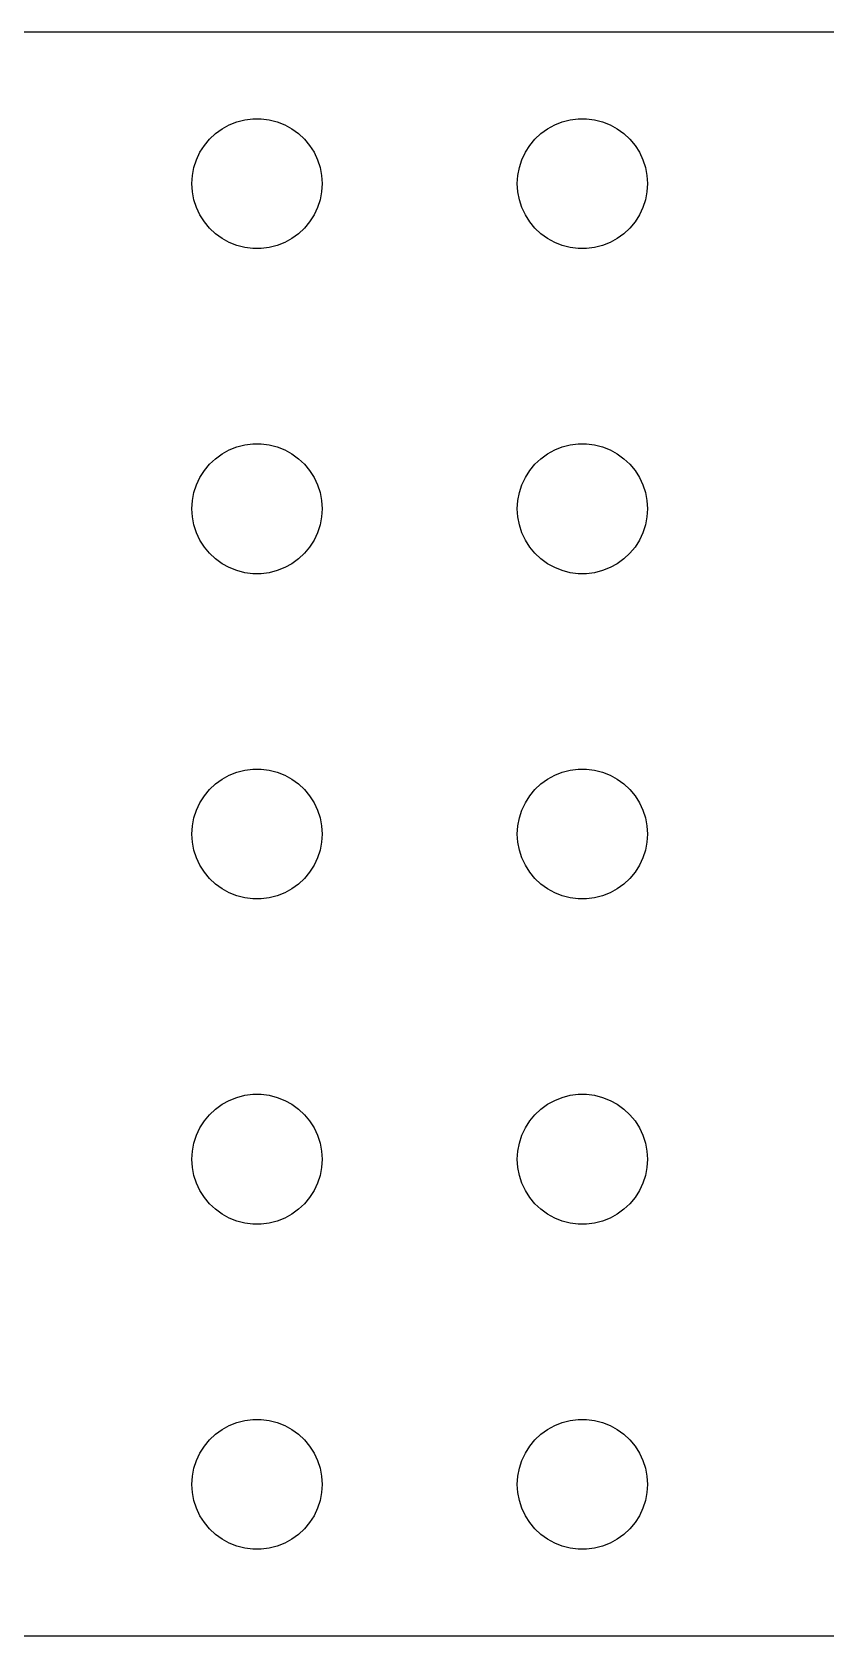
# Model space of a CAD drawing. Header units: metres. Extents: x -78 to 78, y -18 to 18.
# Drawn here: x 39.82 to 58.11, y -18.5 to 18.5 of the extents above; entities that cross this region are included whole.
import ezdxf

# ---------------------------------------------------------------- set-up
doc = ezdxf.new("R2010")
doc.units = ezdxf.units.M

msp = doc.modelspace()

# ---------------------------------------------------------------- linework, layer by layer
for p, q in [((76.157, 18.4951), (-76.157, 18.4951)), ((44.1963, 16.2665), (44.3613, 16.3572)), ((44.3613, 16.3572), (44.5365, 16.4266)), ((44.5365, 16.4266), (44.7189, 16.4734)), ((44.7189, 16.4734), (44.9058, 16.497)), ((44.9058, 16.497), (45.0942, 16.497)), ((45.0942, 16.497), (45.2811, 16.4734)), ((45.2811, 16.4734), (45.4635, 16.4266)), ((45.4635, 16.4266), (45.6387, 16.3572)), ((45.6387, 16.3572), (45.8037, 16.2665)), ((51.6963, 16.2665), (51.8613, 16.3572)), ((51.8613, 16.3572), (52.0365, 16.4266)), ((52.0365, 16.4266), (52.2189, 16.4734)), ((52.2189, 16.4734), (52.4058, 16.497)), ((52.4058, 16.497), (52.5942, 16.497)), ((52.5942, 16.497), (52.7811, 16.4734)), ((52.7811, 16.4734), (52.9635, 16.4266)), ((52.9635, 16.4266), (53.1387, 16.3572)), ((53.1387, 16.3572), (53.3037, 16.2665)), ((43.7865, 15.8817), (43.9065, 16.0268)), ((43.9065, 16.0268), (44.0439, 16.1558)), ((44.0439, 16.1558), (44.1963, 16.2665)), ((45.8037, 16.2665), (45.9561, 16.1558)), ((45.9561, 16.1558), (46.0934, 16.0268)), ((46.0934, 16.0268), (46.2135, 15.8817)), ((51.2865, 15.8817), (51.4065, 16.0268)), ((51.4065, 16.0268), (51.5439, 16.1558)), ((51.5439, 16.1558), (51.6963, 16.2665)), ((53.3037, 16.2665), (53.4561, 16.1558)), ((53.4561, 16.1558), (53.5934, 16.0268)), ((53.5934, 16.0268), (53.7135, 15.8817)), ((43.5471, 15.373), (43.6053, 15.5522)), ((43.6053, 15.5522), (43.6855, 15.7226)), ((43.6855, 15.7226), (43.7865, 15.8817)), ((46.2135, 15.8817), (46.3145, 15.7226)), ((46.3145, 15.7226), (46.3947, 15.5522)), ((46.3947, 15.5522), (46.4529, 15.373)), ((51.0471, 15.373), (51.1053, 15.5522)), ((51.1053, 15.5522), (51.1855, 15.7226)), ((51.1855, 15.7226), (51.2865, 15.8817)), ((53.7135, 15.8817), (53.8145, 15.7226)), ((53.8145, 15.7226), (53.8947, 15.5522)), ((53.8947, 15.5522), (53.9529, 15.373)), ((43.5, 15), (43.5118, 15.188)), ((43.5118, 15.188), (43.5471, 15.373)), ((46.4529, 15.373), (46.4882, 15.188)), ((46.4882, 15.188), (46.5, 15)), ((51, 15), (51.0118, 15.188)), ((51.0118, 15.188), (51.0471, 15.373)), ((53.9529, 15.373), (53.9882, 15.188)), ((53.9882, 15.188), (54, 15)), ((43.5118, 14.812), (43.5, 15)), ((43.5471, 14.627), (43.5118, 14.812)), ((46.4882, 14.812), (46.4529, 14.627)), ((46.5, 15), (46.4882, 14.812)), ((51.0118, 14.812), (51, 15)), ((51.0471, 14.627), (51.0118, 14.812)), ((53.9882, 14.812), (53.9529, 14.627)), ((54, 15), (53.9882, 14.812)), ((43.6053, 14.4478), (43.5471, 14.627)), ((43.6855, 14.2774), (43.6053, 14.4478)), ((46.3947, 14.4478), (46.3145, 14.2774)), ((46.4529, 14.627), (46.3947, 14.4478)), ((51.1053, 14.4478), (51.0471, 14.627)), ((51.1855, 14.2774), (51.1053, 14.4478)), ((53.8947, 14.4478), (53.8145, 14.2774)), ((53.9529, 14.627), (53.8947, 14.4478)), ((43.7865, 14.1183), (43.6855, 14.2774)), ((43.9065, 13.9732), (43.7865, 14.1183)), ((46.2135, 14.1183), (46.0934, 13.9732)), ((46.3145, 14.2774), (46.2135, 14.1183)), ((51.2865, 14.1183), (51.1855, 14.2774)), ((51.4065, 13.9732), (51.2865, 14.1183)), ((53.7135, 14.1183), (53.5934, 13.9732)), ((53.8145, 14.2774), (53.7135, 14.1183)), ((44.0439, 13.8442), (43.9065, 13.9732)), ((44.1963, 13.7335), (44.0439, 13.8442)), ((44.3613, 13.6427), (44.1963, 13.7335)), ((45.8037, 13.7335), (45.6387, 13.6427)), ((45.9561, 13.8442), (45.8037, 13.7335)), ((46.0934, 13.9732), (45.9561, 13.8442)), ((51.5439, 13.8442), (51.4065, 13.9732)), ((51.6963, 13.7335), (51.5439, 13.8442)), ((51.8613, 13.6427), (51.6963, 13.7335)), ((53.3037, 13.7335), (53.1387, 13.6427)), ((53.4561, 13.8442), (53.3037, 13.7335)), ((53.5934, 13.9732), (53.4561, 13.8442)), ((44.5365, 13.5734), (44.3613, 13.6427)), ((44.7189, 13.5266), (44.5365, 13.5734)), ((44.9058, 13.5029), (44.7189, 13.5266)), ((45.0942, 13.5029), (44.9058, 13.5029)), ((45.2811, 13.5266), (45.0942, 13.5029)), ((45.4635, 13.5734), (45.2811, 13.5266)), ((45.6387, 13.6427), (45.4635, 13.5734)), ((52.0365, 13.5734), (51.8613, 13.6427)), ((52.2189, 13.5266), (52.0365, 13.5734)), ((52.4058, 13.5029), (52.2189, 13.5266)), ((52.5942, 13.5029), (52.4058, 13.5029)), ((52.7811, 13.5266), (52.5942, 13.5029)), ((52.9635, 13.5734), (52.7811, 13.5266)), ((53.1387, 13.6427), (52.9635, 13.5734)), ((44.3613, 8.85724), (44.5365, 8.92657)), ((44.5365, 8.92657), (44.7189, 8.97342)), ((44.7189, 8.97342), (44.9058, 8.99704)), ((44.9058, 8.99704), (45.0942, 8.99704)), ((45.0942, 8.99704), (45.2811, 8.97342)), ((45.2811, 8.97342), (45.4635, 8.92657)), ((45.4635, 8.92657), (45.6387, 8.85724)), ((51.8613, 8.85724), (52.0365, 8.92657)), ((52.0365, 8.92657), (52.2189, 8.97342)), ((52.2189, 8.97342), (52.4058, 8.99704)), ((52.4058, 8.99704), (52.5942, 8.99704)), ((52.5942, 8.99704), (52.7811, 8.97342)), ((52.7811, 8.97342), (52.9635, 8.92657)), ((52.9635, 8.92657), (53.1387, 8.85724)), ((43.7865, 8.38167), (43.9065, 8.52681)), ((43.9065, 8.52681), (44.0439, 8.65576)), ((44.0439, 8.65576), (44.1963, 8.76648)), ((44.1963, 8.76648), (44.3613, 8.85724)), ((45.6387, 8.85724), (45.8037, 8.76648)), ((45.8037, 8.76648), (45.9561, 8.65576)), ((45.9561, 8.65576), (46.0934, 8.52681)), ((46.0934, 8.52681), (46.2135, 8.38167)), ((51.2865, 8.38167), (51.4065, 8.52681)), ((51.4065, 8.52681), (51.5439, 8.65576)), ((51.5439, 8.65576), (51.6963, 8.76648)), ((51.6963, 8.76648), (51.8613, 8.85724)), ((53.1387, 8.85724), (53.3037, 8.76648)), ((53.3037, 8.76648), (53.4561, 8.65576)), ((53.4561, 8.65576), (53.5934, 8.52681)), ((53.5934, 8.52681), (53.7135, 8.38167)), ((43.6053, 8.05219), (43.6855, 8.22263)), ((43.6855, 8.22263), (43.7865, 8.38167)), ((46.2135, 8.38167), (46.3145, 8.22263)), ((46.3145, 8.22263), (46.3947, 8.05219)), ((51.1053, 8.05219), (51.1855, 8.22263)), ((51.1855, 8.22263), (51.2865, 8.38167)), ((53.7135, 8.38167), (53.8145, 8.22263)), ((53.8145, 8.22263), (53.8947, 8.05219)), ((43.5118, 7.68799), (43.5471, 7.87303)), ((43.5471, 7.87303), (43.6053, 8.05219)), ((46.3947, 8.05219), (46.4529, 7.87303)), ((46.4529, 7.87303), (46.4882, 7.68799)), ((51.0118, 7.68799), (51.0471, 7.87303)), ((51.0471, 7.87303), (51.1053, 8.05219)), ((53.8947, 8.05219), (53.9529, 7.87303)), ((53.9529, 7.87303), (53.9882, 7.68799)), ((43.5, 7.5), (43.5118, 7.68799)), ((43.5118, 7.312), (43.5, 7.5)), ((46.4882, 7.68799), (46.5, 7.5)), ((46.5, 7.5), (46.4882, 7.312)), ((51, 7.5), (51.0118, 7.68799)), ((51.0118, 7.312), (51, 7.5)), ((53.9882, 7.68799), (54, 7.5)), ((54, 7.5), (53.9882, 7.312)), ((43.5471, 7.12695), (43.5118, 7.312)), ((43.6053, 6.9478), (43.5471, 7.12695)), ((46.4529, 7.12695), (46.3947, 6.9478)), ((46.4882, 7.312), (46.4529, 7.12695)), ((51.0471, 7.12695), (51.0118, 7.312)), ((51.1053, 6.9478), (51.0471, 7.12695)), ((53.9529, 7.12695), (53.8947, 6.9478)), ((53.9882, 7.312), (53.9529, 7.12695)), ((43.6855, 6.77736), (43.6053, 6.9478)), ((43.7865, 6.61832), (43.6855, 6.77736)), ((46.3145, 6.77736), (46.2135, 6.61832)), ((46.3947, 6.9478), (46.3145, 6.77736)), ((51.1855, 6.77736), (51.1053, 6.9478)), ((51.2865, 6.61832), (51.1855, 6.77736)), ((53.8145, 6.77736), (53.7135, 6.61832)), ((53.8947, 6.9478), (53.8145, 6.77736)), ((43.9065, 6.47318), (43.7865, 6.61832)), ((44.0439, 6.34422), (43.9065, 6.47318)), ((44.1963, 6.23351), (44.0439, 6.34422)), ((45.9561, 6.34422), (45.8037, 6.23351)), ((46.0934, 6.47318), (45.9561, 6.34422)), ((46.2135, 6.61832), (46.0934, 6.47318)), ((51.4065, 6.47318), (51.2865, 6.61832)), ((51.5439, 6.34422), (51.4065, 6.47318)), ((51.6963, 6.23351), (51.5439, 6.34422)), ((53.4561, 6.34422), (53.3037, 6.23351)), ((53.5934, 6.47318), (53.4561, 6.34422)), ((53.7135, 6.61832), (53.5934, 6.47318)), ((44.3613, 6.14275), (44.1963, 6.23351)), ((44.5365, 6.07341), (44.3613, 6.14275)), ((44.7189, 6.02657), (44.5365, 6.07341)), ((44.9058, 6.00294), (44.7189, 6.02657)), ((45.0942, 6.00294), (44.9058, 6.00294)), ((45.2811, 6.02657), (45.0942, 6.00294)), ((45.4635, 6.07341), (45.2811, 6.02657)), ((45.6387, 6.14275), (45.4635, 6.07341)), ((45.8037, 6.23351), (45.6387, 6.14275)), ((51.8613, 6.14275), (51.6963, 6.23351)), ((52.0365, 6.07341), (51.8613, 6.14275)), ((52.2189, 6.02657), (52.0365, 6.07341)), ((52.4058, 6.00294), (52.2189, 6.02657)), ((52.5942, 6.00294), (52.4058, 6.00294)), ((52.7811, 6.02657), (52.5942, 6.00294)), ((52.9635, 6.07341), (52.7811, 6.02657)), ((53.1387, 6.14275), (52.9635, 6.07341)), ((53.3037, 6.23351), (53.1387, 6.14275)), ((44.7189, 1.47342), (44.9058, 1.49704)), ((44.9058, 1.49704), (45.0942, 1.49704)), ((45.0942, 1.49704), (45.2811, 1.47342)), ((52.2189, 1.47342), (52.4058, 1.49704)), ((52.4058, 1.49704), (52.5942, 1.49704)), ((52.5942, 1.49704), (52.7811, 1.47342)), ((43.9065, 1.02681), (44.0439, 1.15576)), ((44.0439, 1.15576), (44.1963, 1.26648)), ((44.1963, 1.26648), (44.3613, 1.35724)), ((44.3613, 1.35724), (44.5365, 1.42657)), ((44.5365, 1.42657), (44.7189, 1.47342)), ((45.2811, 1.47342), (45.4635, 1.42657)), ((45.4635, 1.42657), (45.6387, 1.35724)), ((45.6387, 1.35724), (45.8037, 1.26648)), ((45.8037, 1.26648), (45.9561, 1.15576)), ((45.9561, 1.15576), (46.0934, 1.02681)), ((51.4065, 1.02681), (51.5439, 1.15576)), ((51.5439, 1.15576), (51.6963, 1.26648)), ((51.6963, 1.26648), (51.8613, 1.35724)), ((51.8613, 1.35724), (52.0365, 1.42657)), ((52.0365, 1.42657), (52.2189, 1.47342)), ((52.7811, 1.47342), (52.9635, 1.42657)), ((52.9635, 1.42657), (53.1387, 1.35724)), ((53.1387, 1.35724), (53.3037, 1.26648)), ((53.3037, 1.26648), (53.4561, 1.15576)), ((53.4561, 1.15576), (53.5934, 1.02681)), ((43.6855, 0.722626), (43.7865, 0.881668)), ((43.7865, 0.881668), (43.9065, 1.02681)), ((46.0934, 1.02681), (46.2135, 0.881668)), ((46.2135, 0.881668), (46.3145, 0.722626)), ((51.1855, 0.722626), (51.2865, 0.881668)), ((51.2865, 0.881668), (51.4065, 1.02681)), ((53.5934, 1.02681), (53.7135, 0.881668)), ((53.7135, 0.881668), (53.8145, 0.722626)), ((43.5118, 0.187988), (43.5471, 0.373032)), ((43.5471, 0.373032), (43.6053, 0.552185)), ((43.6053, 0.552185), (43.6855, 0.722626)), ((46.3145, 0.722626), (46.3947, 0.552185)), ((46.3947, 0.552185), (46.4529, 0.373032)), ((46.4529, 0.373032), (46.4882, 0.187988)), ((51.0118, 0.187988), (51.0471, 0.373032)), ((51.0471, 0.373032), (51.1053, 0.552185)), ((51.1053, 0.552185), (51.1855, 0.722626)), ((53.8145, 0.722626), (53.8947, 0.552185)), ((53.8947, 0.552185), (53.9529, 0.373032)), ((53.9529, 0.373032), (53.9882, 0.187988)), ((43.5, 0), (43.5118, 0.187988)), ((43.5118, -0.187988), (43.5, 0)), ((46.4882, 0.187988), (46.5, 0)), ((46.5, 0), (46.4882, -0.187988)), ((51, 0), (51.0118, 0.187988)), ((51.0118, -0.187988), (51, 0)), ((53.9882, 0.187988), (54, 0)), ((54, 0), (53.9882, -0.187988)), ((43.5471, -0.373032), (43.5118, -0.187988)), ((46.4882, -0.187988), (46.4529, -0.373032)), ((51.0471, -0.373032), (51.0118, -0.187988)), ((53.9882, -0.187988), (53.9529, -0.373032)), ((43.6053, -0.552185), (43.5471, -0.373032)), ((43.6855, -0.722626), (43.6053, -0.552185)), ((43.7865, -0.881668), (43.6855, -0.722626)), ((46.3145, -0.722626), (46.2135, -0.881668)), ((46.3947, -0.552185), (46.3145, -0.722626)), ((46.4529, -0.373032), (46.3947, -0.552185)), ((51.1053, -0.552185), (51.0471, -0.373032)), ((51.1855, -0.722626), (51.1053, -0.552185)), ((51.2865, -0.881668), (51.1855, -0.722626)), ((53.8145, -0.722626), (53.7135, -0.881668)), ((53.8947, -0.552185), (53.8145, -0.722626)), ((53.9529, -0.373032), (53.8947, -0.552185)), ((43.9065, -1.02681), (43.7865, -0.881668)), ((44.0439, -1.15576), (43.9065, -1.02681)), ((46.0934, -1.02681), (45.9561, -1.15576)), ((46.2135, -0.881668), (46.0934, -1.02681)), ((51.4065, -1.02681), (51.2865, -0.881668)), ((51.5439, -1.15576), (51.4065, -1.02681)), ((53.5934, -1.02681), (53.4561, -1.15576)), ((53.7135, -0.881668), (53.5934, -1.02681)), ((44.1963, -1.26648), (44.0439, -1.15576)), ((44.3613, -1.35724), (44.1963, -1.26648)), ((44.5365, -1.42657), (44.3613, -1.35724)), ((44.7189, -1.47342), (44.5365, -1.42657)), ((44.9058, -1.49704), (44.7189, -1.47342)), ((45.2811, -1.47342), (45.0942, -1.49704)), ((45.4635, -1.42657), (45.2811, -1.47342)), ((45.6387, -1.35724), (45.4635, -1.42657)), ((45.8037, -1.26648), (45.6387, -1.35724)), ((45.9561, -1.15576), (45.8037, -1.26648)), ((51.6963, -1.26648), (51.5439, -1.15576)), ((51.8613, -1.35724), (51.6963, -1.26648)), ((52.0365, -1.42657), (51.8613, -1.35724)), ((52.2189, -1.47342), (52.0365, -1.42657)), ((52.4058, -1.49704), (52.2189, -1.47342)), ((52.7811, -1.47342), (52.5942, -1.49704)), ((52.9635, -1.42657), (52.7811, -1.47342)), ((53.1387, -1.35724), (52.9635, -1.42657)), ((53.3037, -1.26648), (53.1387, -1.35724)), ((53.4561, -1.15576), (53.3037, -1.26648)), ((45.0942, -1.49704), (44.9058, -1.49704)), ((52.5942, -1.49704), (52.4058, -1.49704)), ((44.0439, -6.34422), (44.1963, -6.23351)), ((44.1963, -6.23351), (44.3613, -6.14275)), ((44.3613, -6.14275), (44.5365, -6.07341)), ((44.5365, -6.07341), (44.7189, -6.02657)), ((44.7189, -6.02657), (44.9058, -6.00294)), ((44.9058, -6.00294), (45.0942, -6.00294)), ((45.0942, -6.00294), (45.2811, -6.02657)), ((45.2811, -6.02657), (45.4635, -6.07341)), ((45.4635, -6.07341), (45.6387, -6.14275)), ((45.6387, -6.14275), (45.8037, -6.23351)), ((45.8037, -6.23351), (45.9561, -6.34422)), ((51.5439, -6.34422), (51.6963, -6.23351)), ((51.6963, -6.23351), (51.8613, -6.14275)), ((51.8613, -6.14275), (52.0365, -6.07341)), ((52.0365, -6.07341), (52.2189, -6.02657)), ((52.2189, -6.02657), (52.4058, -6.00294)), ((52.4058, -6.00294), (52.5942, -6.00294)), ((52.5942, -6.00294), (52.7811, -6.02657)), ((52.7811, -6.02657), (52.9635, -6.07341)), ((52.9635, -6.07341), (53.1387, -6.14275)), ((53.1387, -6.14275), (53.3037, -6.23351)), ((53.3037, -6.23351), (53.4561, -6.34422)), ((43.6855, -6.77736), (43.7865, -6.61832)), ((43.7865, -6.61832), (43.9065, -6.47318)), ((43.9065, -6.47318), (44.0439, -6.34422)), ((45.9561, -6.34422), (46.0934, -6.47318)), ((46.0934, -6.47318), (46.2135, -6.61832)), ((46.2135, -6.61832), (46.3145, -6.77736)), ((51.1855, -6.77736), (51.2865, -6.61832)), ((51.2865, -6.61832), (51.4065, -6.47318)), ((51.4065, -6.47318), (51.5439, -6.34422)), ((53.4561, -6.34422), (53.5934, -6.47318)), ((53.5934, -6.47318), (53.7135, -6.61832)), ((53.7135, -6.61832), (53.8145, -6.77736)), ((43.5471, -7.12695), (43.6053, -6.9478)), ((43.6053, -6.9478), (43.6855, -6.77736)), ((46.3145, -6.77736), (46.3947, -6.9478)), ((46.3947, -6.9478), (46.4529, -7.12695)), ((51.0471, -7.12695), (51.1053, -6.9478)), ((51.1053, -6.9478), (51.1855, -6.77736)), ((53.8145, -6.77736), (53.8947, -6.9478)), ((53.8947, -6.9478), (53.9529, -7.12695)), ((43.5, -7.5), (43.5118, -7.312)), ((43.5118, -7.312), (43.5471, -7.12695)), ((46.4529, -7.12695), (46.4882, -7.312)), ((46.4882, -7.312), (46.5, -7.5)), ((51, -7.5), (51.0118, -7.312)), ((51.0118, -7.312), (51.0471, -7.12695)), ((53.9529, -7.12695), (53.9882, -7.312)), ((53.9882, -7.312), (54, -7.5)), ((43.5118, -7.68799), (43.5, -7.5)), ((43.5471, -7.87303), (43.5118, -7.68799)), ((46.4882, -7.68799), (46.4529, -7.87303)), ((46.5, -7.5), (46.4882, -7.68799)), ((51.0118, -7.68799), (51, -7.5)), ((51.0471, -7.87303), (51.0118, -7.68799)), ((53.9882, -7.68799), (53.9529, -7.87303)), ((54, -7.5), (53.9882, -7.68799)), ((43.6053, -8.05219), (43.5471, -7.87303)), ((43.6855, -8.22263), (43.6053, -8.05219)), ((46.3947, -8.05219), (46.3145, -8.22263)), ((46.4529, -7.87303), (46.3947, -8.05219)), ((51.1053, -8.05219), (51.0471, -7.87303)), ((51.1855, -8.22263), (51.1053, -8.05219)), ((53.8947, -8.05219), (53.8145, -8.22263)), ((53.9529, -7.87303), (53.8947, -8.05219)), ((43.7865, -8.38167), (43.6855, -8.22263)), ((43.9065, -8.52681), (43.7865, -8.38167)), ((46.2135, -8.38167), (46.0934, -8.52681)), ((46.3145, -8.22263), (46.2135, -8.38167)), ((51.2865, -8.38167), (51.1855, -8.22263)), ((51.4065, -8.52681), (51.2865, -8.38167)), ((53.7135, -8.38167), (53.5934, -8.52681)), ((53.8145, -8.22263), (53.7135, -8.38167)), ((44.0439, -8.65576), (43.9065, -8.52681)), ((44.1963, -8.76648), (44.0439, -8.65576)), ((44.3613, -8.85724), (44.1963, -8.76648)), ((44.5365, -8.92657), (44.3613, -8.85724)), ((45.6387, -8.85724), (45.4635, -8.92657)), ((45.8037, -8.76648), (45.6387, -8.85724)), ((45.9561, -8.65576), (45.8037, -8.76648)), ((46.0934, -8.52681), (45.9561, -8.65576)), ((51.5439, -8.65576), (51.4065, -8.52681)), ((51.6963, -8.76648), (51.5439, -8.65576)), ((51.8613, -8.85724), (51.6963, -8.76648)), ((52.0365, -8.92657), (51.8613, -8.85724)), ((53.1387, -8.85724), (52.9635, -8.92657)), ((53.3037, -8.76648), (53.1387, -8.85724)), ((53.4561, -8.65576), (53.3037, -8.76648)), ((53.5934, -8.52681), (53.4561, -8.65576)), ((44.7189, -8.97342), (44.5365, -8.92657)), ((44.9058, -8.99704), (44.7189, -8.97342)), ((45.0942, -8.99704), (44.9058, -8.99704)), ((45.2811, -8.97342), (45.0942, -8.99704)), ((45.4635, -8.92657), (45.2811, -8.97342)), ((52.2189, -8.97342), (52.0365, -8.92657)), ((52.4058, -8.99704), (52.2189, -8.97342)), ((52.5942, -8.99704), (52.4058, -8.99704)), ((52.7811, -8.97342), (52.5942, -8.99704)), ((52.9635, -8.92657), (52.7811, -8.97342)), ((44.1963, -13.7335), (44.3613, -13.6427)), ((44.3613, -13.6427), (44.5365, -13.5734)), ((44.5365, -13.5734), (44.7189, -13.5266)), ((44.7189, -13.5266), (44.9058, -13.5029)), ((44.9058, -13.5029), (45.0942, -13.5029)), ((45.0942, -13.5029), (45.2811, -13.5266)), ((45.2811, -13.5266), (45.4635, -13.5734)), ((45.4635, -13.5734), (45.6387, -13.6427)), ((45.6387, -13.6427), (45.8037, -13.7335)), ((51.6963, -13.7335), (51.8613, -13.6427)), ((51.8613, -13.6427), (52.0365, -13.5734)), ((52.0365, -13.5734), (52.2189, -13.5266)), ((52.2189, -13.5266), (52.4058, -13.5029)), ((52.4058, -13.5029), (52.5942, -13.5029)), ((52.5942, -13.5029), (52.7811, -13.5266)), ((52.7811, -13.5266), (52.9635, -13.5734)), ((52.9635, -13.5734), (53.1387, -13.6427)), ((53.1387, -13.6427), (53.3037, -13.7335)), ((43.7865, -14.1183), (43.9065, -13.9732)), ((43.9065, -13.9732), (44.0439, -13.8442)), ((44.0439, -13.8442), (44.1963, -13.7335)), ((45.8037, -13.7335), (45.9561, -13.8442)), ((45.9561, -13.8442), (46.0934, -13.9732)), ((46.0934, -13.9732), (46.2135, -14.1183)), ((51.2865, -14.1183), (51.4065, -13.9732)), ((51.4065, -13.9732), (51.5439, -13.8442)), ((51.5439, -13.8442), (51.6963, -13.7335)), ((53.3037, -13.7335), (53.4561, -13.8442)), ((53.4561, -13.8442), (53.5934, -13.9732)), ((53.5934, -13.9732), (53.7135, -14.1183)), ((43.6053, -14.4478), (43.6855, -14.2774)), ((43.6855, -14.2774), (43.7865, -14.1183)), ((46.2135, -14.1183), (46.3145, -14.2774)), ((46.3145, -14.2774), (46.3947, -14.4478)), ((51.1053, -14.4478), (51.1855, -14.2774)), ((51.1855, -14.2774), (51.2865, -14.1183)), ((53.7135, -14.1183), (53.8145, -14.2774)), ((53.8145, -14.2774), (53.8947, -14.4478)), ((43.5118, -14.812), (43.5471, -14.627)), ((43.5471, -14.627), (43.6053, -14.4478)), ((46.3947, -14.4478), (46.4529, -14.627)), ((46.4529, -14.627), (46.4882, -14.812)), ((51.0118, -14.812), (51.0471, -14.627)), ((51.0471, -14.627), (51.1053, -14.4478)), ((53.8947, -14.4478), (53.9529, -14.627)), ((53.9529, -14.627), (53.9882, -14.812)), ((43.5, -15), (43.5118, -14.812)), ((43.5118, -15.188), (43.5, -15)), ((46.4882, -14.812), (46.5, -15)), ((46.5, -15), (46.4882, -15.188)), ((51, -15), (51.0118, -14.812)), ((51.0118, -15.188), (51, -15)), ((53.9882, -14.812), (54, -15)), ((54, -15), (53.9882, -15.188)), ((43.5471, -15.373), (43.5118, -15.188)), ((43.6053, -15.5522), (43.5471, -15.373)), ((46.4529, -15.373), (46.3947, -15.5522)), ((46.4882, -15.188), (46.4529, -15.373)), ((51.0471, -15.373), (51.0118, -15.188)), ((51.1053, -15.5522), (51.0471, -15.373)), ((53.9529, -15.373), (53.8947, -15.5522)), ((53.9882, -15.188), (53.9529, -15.373)), ((43.6855, -15.7226), (43.6053, -15.5522)), ((43.7865, -15.8817), (43.6855, -15.7226)), ((43.9065, -16.0268), (43.7865, -15.8817)), ((46.2135, -15.8817), (46.0934, -16.0268)), ((46.3145, -15.7226), (46.2135, -15.8817)), ((46.3947, -15.5522), (46.3145, -15.7226)), ((51.1855, -15.7226), (51.1053, -15.5522)), ((51.2865, -15.8817), (51.1855, -15.7226)), ((51.4065, -16.0268), (51.2865, -15.8817)), ((53.7135, -15.8817), (53.5934, -16.0268)), ((53.8145, -15.7226), (53.7135, -15.8817)), ((53.8947, -15.5522), (53.8145, -15.7226)), ((44.0439, -16.1558), (43.9065, -16.0268)), ((44.1963, -16.2665), (44.0439, -16.1558)), ((44.3613, -16.3572), (44.1963, -16.2665)), ((45.8037, -16.2665), (45.6387, -16.3572)), ((45.9561, -16.1558), (45.8037, -16.2665)), ((46.0934, -16.0268), (45.9561, -16.1558)), ((51.5439, -16.1558), (51.4065, -16.0268)), ((51.6963, -16.2665), (51.5439, -16.1558)), ((51.8613, -16.3572), (51.6963, -16.2665)), ((53.3037, -16.2665), (53.1387, -16.3572)), ((53.4561, -16.1558), (53.3037, -16.2665)), ((53.5934, -16.0268), (53.4561, -16.1558)), ((44.5365, -16.4266), (44.3613, -16.3572)), ((44.7189, -16.4734), (44.5365, -16.4266)), ((44.9058, -16.497), (44.7189, -16.4734)), ((45.0942, -16.497), (44.9058, -16.497)), ((45.2811, -16.4734), (45.0942, -16.497)), ((45.4635, -16.4266), (45.2811, -16.4734)), ((45.6387, -16.3572), (45.4635, -16.4266)), ((52.0365, -16.4266), (51.8613, -16.3572)), ((52.2189, -16.4734), (52.0365, -16.4266)), ((52.4058, -16.497), (52.2189, -16.4734)), ((52.5942, -16.497), (52.4058, -16.497)), ((52.7811, -16.4734), (52.5942, -16.497)), ((52.9635, -16.4266), (52.7811, -16.4734)), ((53.1387, -16.3572), (52.9635, -16.4266)), ((-76.157, -18.4951), (76.157, -18.4951))]:
    msp.add_line(p, q)

doc.saveas('drawing.dxf')
